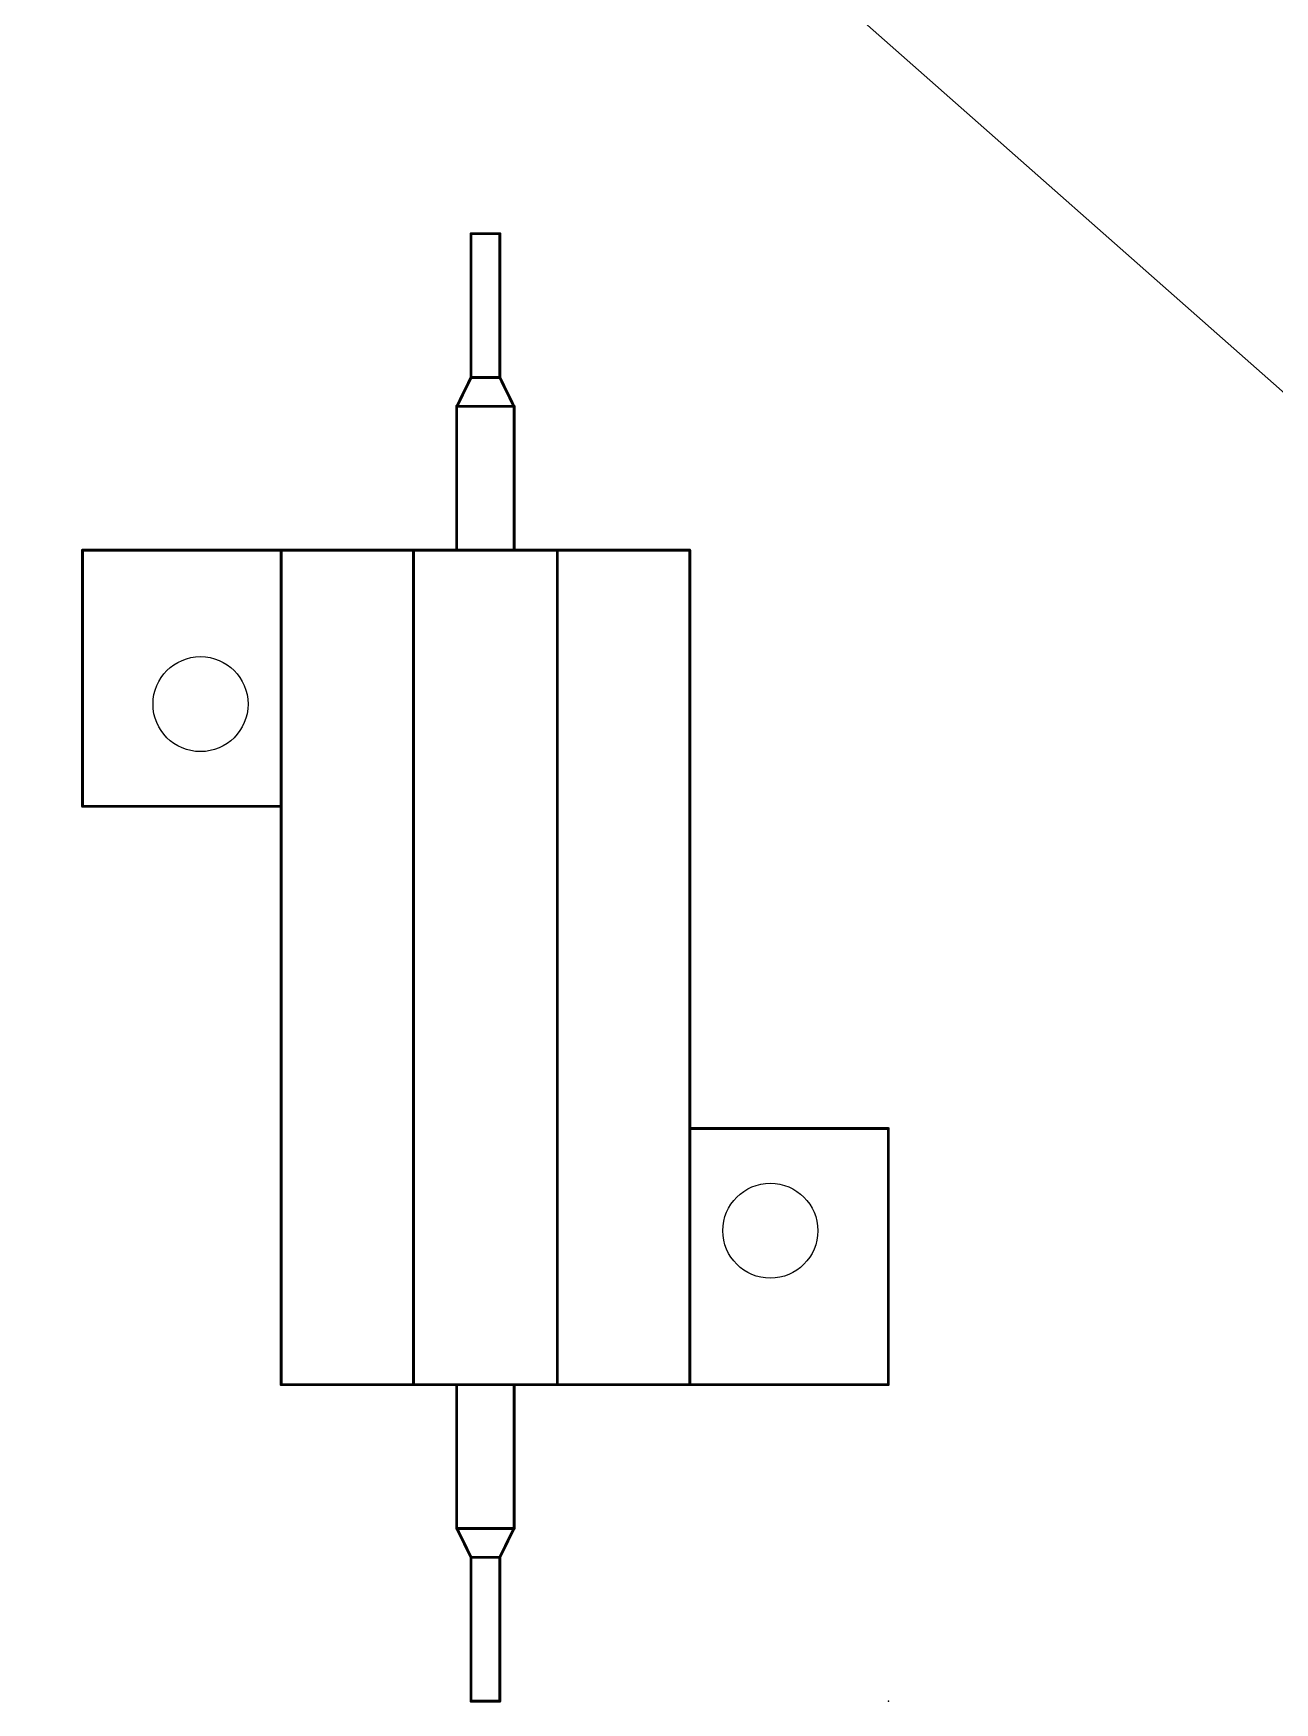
# Model space of a CAD drawing. Extents: x -93 to 210, y -228 to 208.
# Drawn here: x -11.7 to 31.4, y -165.1 to -107 of the extents above; entities that cross this region are included whole.
import ezdxf

# ---------------------------------------------------------------- set-up
doc = ezdxf.new("R2010")
doc.units = 0
for name, color, linetype in [('19', 53, 'CONTINUOUS'), ('20', 31, 'CONTINUOUS'), ('21', 253, 'CONTINUOUS'), ('23', 53, 'CONTINUOUS'), ('51', 253, 'CONTINUOUS')]:
    doc.layers.add(name, color=color, linetype=linetype)

msp = doc.modelspace()

# ---------------------------------------------------------------- linework, layer by layer
at = {"layer": '19'}
msp.add_line((-59.45, -39), (37.95, -125), dxfattribs=at)
at = {"layer": '20'}
for centre in [(-5.9, -130.35), (13.9, -148.65)]:
    msp.add_circle(centre, 1.65, dxfattribs=at)
at = {"layer": '21', "const_width": 0.1}
for points in [[(3.5, -119), (3.5, -114)], [(3.5, -114), (4.5, -114)], [(4.5, -119), (4.5, -114)], [(3.5, -119), (3.01, -120)], [(4.5, -119), (3.5, -119)], [(4.99, -120), (4.5, -119)], [(3, -125), (3, -120)], [(5, -120), (3, -120)], [(5, -125), (5, -120)], [(-10, -125), (-2.9026, -125)], [(-10, -125), (-10, -133.9)], [(-3.1, -154), (-3.1, -125)], [(10.9018, -125), (-2.9018, -125)], [(1.5, -154), (1.5, -125)], [(6.5, -154), (6.5, -125)], [(10.9026, -125), (11.1, -125)], [(11.1, -125), (11.1, -154)], [(-10, -133.9), (-3.1, -133.9)], [(18, -145.1), (11.1, -145.1)], [(18, -154), (18, -145.1)], [(-2.9026, -154), (-3.1, -154)], [(1.5, -154), (-2.9018, -154)], [(3, -154), (1.5, -154)], [(5, -154), (3, -154)], [(3, -159), (3, -154)], [(6.5, -154), (5, -154)], [(5, -159), (5, -154)], [(10.9018, -154), (6.5, -154)], [(11.1, -154), (10.9026, -154)], [(18, -154), (11.1, -154)], [(3, -159), (3.01, -159)], [(3.01, -159), (4.99, -159)], [(3.01, -159), (3.5, -160)], [(4.5, -160), (4.99, -159)], [(4.99, -159), (5, -159)], [(3.5, -160), (4.5, -160)], [(3.5, -160), (3.5, -165)], [(4.5, -160), (4.5, -165)], [(3.5, -165), (4.5, -165)]]:
    msp.add_lwpolyline(points, dxfattribs=at)
at = {"layer": '21', "const_width": 0.05}
for points in [[(3.525, -114, 1), (3.475, -114)], [(3.5, -113.975, 1), (3.5, -114.025)], [(4.525, -114, 1), (4.475, -114)], [(4.5, -114.025, 1), (4.5, -113.975)], [(3.5, -118.975, 1), (3.5, -119.025)], [(3.475, -119, 1), (3.525, -119)], [(3.5224, -119.011, 1), (3.4776, -118.989)], [(4.5224, -118.989, 1), (4.4776, -119.011)], [(4.475, -119, 1), (4.525, -119)], [(4.5, -119.025, 1), (4.5, -118.975)], [(3.025, -120, 1), (2.975, -120)], [(3, -119.975, 1), (3, -120.025)], [(2.9876, -119.989, 1), (3.0324, -120.011)], [(4.9676, -120.011, 1), (5.0124, -119.989)], [(5.025, -120, 1), (4.975, -120)], [(5, -120.025, 1), (5, -119.975)], [(-10, -124.975, 1), (-10, -125.025)], [(-9.975, -125, 1), (-10.025, -125)], [(-3.075, -125, 1), (-3.125, -125)], [(-2.9018, -124.975, 1), (-2.9018, -125.025)], [(-2.9026, -125.025, 1), (-2.9026, -124.975)], [(1.525, -125, 1), (1.475, -125)], [(2.975, -125, 1), (3.025, -125)], [(4.975, -125, 1), (5.025, -125)], [(6.525, -125, 1), (6.475, -125)], [(10.9026, -124.975, 1), (10.9026, -125.025)], [(10.9018, -125.025, 1), (10.9018, -124.975)], [(11.125, -125, 1), (11.075, -125)], [(11.1, -125.025, 1), (11.1, -124.975)], [(-10, -133.875, 1), (-10, -133.925)], [(-10.025, -133.9, 1), (-9.975, -133.9)], [(-3.1, -133.925, 1), (-3.1, -133.875)], [(11.1, -145.075, 1), (11.1, -145.125)], [(18.025, -145.1, 1), (17.975, -145.1)], [(18, -145.125, 1), (18, -145.075)], [(-3.1, -153.975, 1), (-3.1, -154.025)], [(-3.125, -154, 1), (-3.075, -154)], [(-2.9018, -153.975, 1), (-2.9018, -154.025)], [(-2.9026, -154.025, 1), (-2.9026, -153.975)], [(1.5, -153.975, 1), (1.5, -154.025)], [(1.475, -154, 1), (1.525, -154)], [(1.5, -154.025, 1), (1.5, -153.975)], [(3, -153.975, 1), (3, -154.025)], [(3.025, -154, 1), (2.975, -154)], [(3, -154.025, 1), (3, -153.975)], [(5, -153.975, 1), (5, -154.025)], [(5.025, -154, 1), (4.975, -154)], [(5, -154.025, 1), (5, -153.975)], [(6.5, -153.975, 1), (6.5, -154.025)], [(6.475, -154, 1), (6.525, -154)], [(6.5, -154.025, 1), (6.5, -153.975)], [(10.9026, -153.975, 1), (10.9026, -154.025)], [(10.9018, -154.025, 1), (10.9018, -153.975)], [(11.1, -153.975, 1), (11.1, -154.025)], [(11.075, -154, 1), (11.125, -154)], [(11.1, -154.025, 1), (11.1, -153.975)], [(17.975, -154, 1), (18.025, -154)], [(18, -154.025, 1), (18, -153.975)], [(3, -158.975, 1), (3, -159.025)], [(2.975, -159, 1), (3.025, -159)], [(3.01, -158.975, 1), (3.01, -159.025)], [(3.0324, -158.989, 1), (2.9876, -159.011)], [(3.01, -159.025, 1), (3.01, -158.975)], [(4.99, -158.975, 1), (4.99, -159.025)], [(5.0124, -159.011, 1), (4.9676, -158.989)], [(4.975, -159, 1), (5.025, -159)], [(4.99, -159.025, 1), (4.99, -158.975)], [(5, -159.025, 1), (5, -158.975)], [(3.5, -159.975, 1), (3.5, -160.025)], [(3.525, -160, 1), (3.475, -160)], [(3.4776, -160.011, 1), (3.5224, -159.989)], [(4.525, -160, 1), (4.475, -160)], [(4.4776, -159.989, 1), (4.5224, -160.011)], [(4.5, -160.025, 1), (4.5, -159.975)], [(3.5, -164.975, 1), (3.5, -165.025)], [(3.475, -165, 1), (3.525, -165)], [(4.475, -165, 1), (4.525, -165)], [(4.5, -165.025, 1), (4.5, -164.975)]]:
    msp.add_lwpolyline(points, format="xyb", dxfattribs=at)
at = {"layer": '23'}
msp.add_point((18, -165), dxfattribs=at)
at = {"layer": '51', "const_width": 0.001}
for points in [[(-5.9, -132, 1), (-5.9, -128.7, 1), (-5.9, -132)], [(13.9, -150.3, 1), (13.9, -147, 1), (13.9, -150.3)]]:
    msp.add_lwpolyline(points, format="xyb", dxfattribs=at)

doc.saveas('drawing.dxf')
